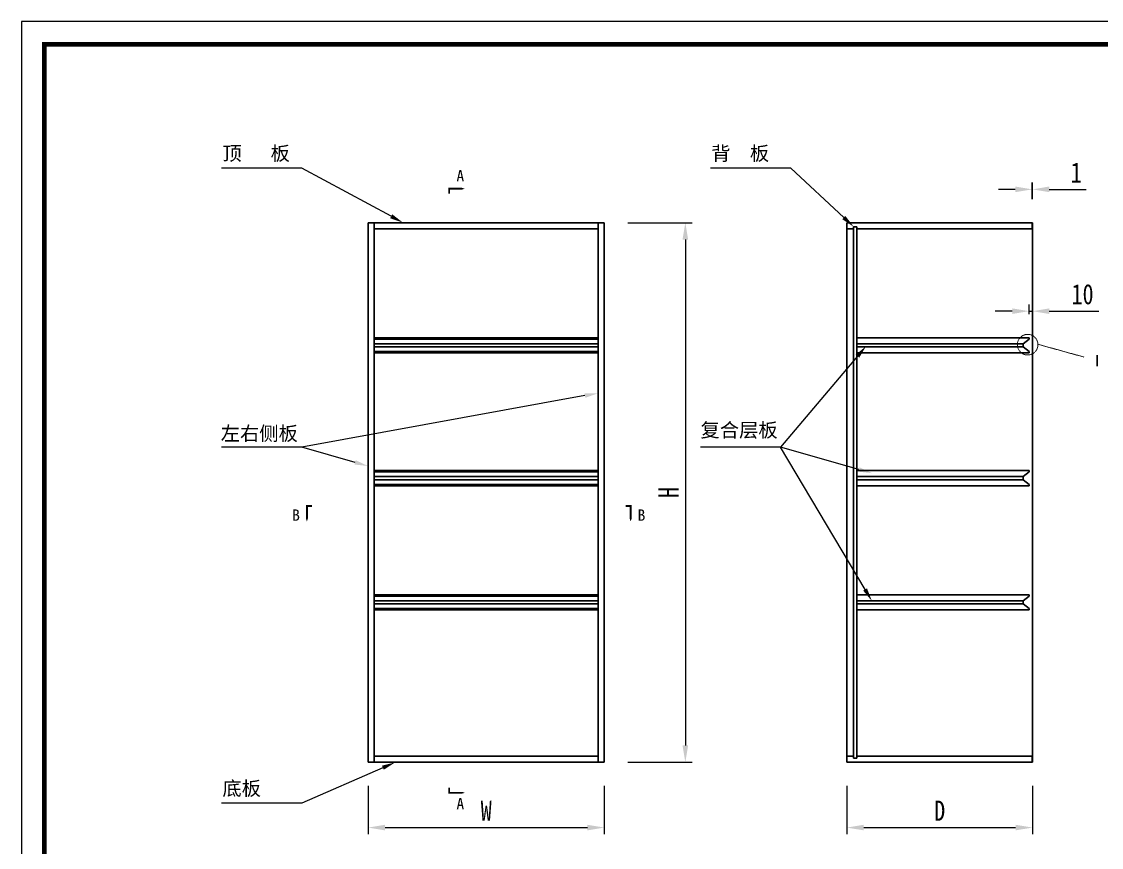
# Model space of a CAD drawing. Header units: millimetres. Extents: x 0 to 1097966, y -63096 to 223085.
# Drawn here: x 337985.2 to 338305.3, y -54193.3 to -53948.4 of the extents above; entities that cross this region are included whole.
import ezdxf
from ezdxf import colors
from ezdxf.entities.mleader import LeaderData, LeaderLine
from ezdxf.math import Vec2, Vec3

# ---------------------------------------------------------------- set-up
doc = ezdxf.new("R2010")
doc.units = ezdxf.units.MM
doc.linetypes.add('DASH', pattern=[0.35, 0.25, -0.1])
doc.styles.get("Standard").update_dxf_attribs({"font": 'arial.ttf'})
doc.styles.add('TEXT', font='', dxfattribs={"width": 0.8})
doc.styles.add('宋体', font='')
doc.styles.get('TEXT').set_extended_font_data('SimSun')
doc.styles.get('宋体').set_extended_font_data('SimSun')
doc.dimstyles.new('副本 (2) (2) ISO-25', dxfattribs={"dimtxt": 18, "dimasz": 13, "dimexe": 6, "dimexo": 12, "dimgap": 6, "dimtad": 1, "dimtxsty": 'TEXT', "dimcen": 2.5, "dimclrd": 5, "dimclre": 5, "dimclrt": 5, "dimadec": 0, "dimazin": 0, "dimtfac": 1, "dimtmove": 0, "dimatfit": 3, "dimldrblk": 'BOXFILLED', "dimfxl": 1.25, "dimarcsym": 0})

# ---------------------------------------------------------------- blocks, each defined once
blk = doc.blocks.new('*D405')
at = {"color": 5, "lineweight": -2, "transparency": 16777216}
for p, q in [((338087.94, -54175.03), (338087.94, -54189.38)), ((338157.94, -54175.03), (338157.94, -54189.38)), ((338092.94, -54187.38), (338152.94, -54187.38))]:
    blk.add_line(p, q, dxfattribs=at)
at = {"color": 5, "transparency": 16777216}
for points in [[(338092.94, -54186.55), (338092.94, -54188.21), (338087.94, -54187.38)], [(338152.94, -54186.55), (338152.94, -54188.21), (338157.94, -54187.38)]]:
    blk.add_solid(points, dxfattribs=at)
at = {"layer": 'Defpoints', "color": 0, "transparency": 16777216}
for p in [(338087.94, -54168.03), (338157.94, -54168.03), (338157.94, -54187.38)]:
    blk.add_point(p, dxfattribs=at)
at = {"color": 5, "transparency": 16777216, "insert": (338122.94, -54182.38), "char_height": 6, "attachment_point": 5, "style": 'TEXT'}
blk.add_mtext('W', dxfattribs=at)
blk = doc.blocks.new('_BoxFilled')
at = {"color": 0, "linetype": 'ByBlock', "lineweight": -2}
blk.add_line((-0.5, 0), (-1, 0), dxfattribs=at)
at = {"color": 0, "linetype": 'ByBlock'}
blk.add_solid([(-0.5, 0.5), (0.5, 0.5), (-0.5, -0.5), (0.5, -0.5)], dxfattribs=at)
blk = doc.blocks.new('*D406')
at = {"color": 5, "lineweight": -2, "transparency": 16777216}
for p, q in [((338229.85, -54175.03), (338229.85, -54189.38)), ((338284.85, -54175.03), (338284.85, -54189.38)), ((338234.85, -54187.38), (338279.85, -54187.38))]:
    blk.add_line(p, q, dxfattribs=at)
at = {"color": 5, "transparency": 16777216}
for points in [[(338234.85, -54186.55), (338234.85, -54188.21), (338229.85, -54187.38)], [(338279.85, -54186.55), (338279.85, -54188.21), (338284.85, -54187.38)]]:
    blk.add_solid(points, dxfattribs=at)
at = {"layer": 'Defpoints', "color": 0, "transparency": 16777216}
for p in [(338229.85, -54168.03), (338284.85, -54168.03), (338284.85, -54187.38)]:
    blk.add_point(p, dxfattribs=at)
at = {"color": 5, "transparency": 16777216, "insert": (338257.35, -54182.38), "char_height": 6, "attachment_point": 5, "style": 'TEXT'}
blk.add_mtext('D', dxfattribs=at)
blk = doc.blocks.new('*D407')
at = {"color": 5, "lineweight": -2, "transparency": 16777216}
for p, q in [((338164.94, -54008.03), (338183.97, -54008.03)), ((338181.97, -54013.03), (338181.97, -54163.03)), ((338164.94, -54168.03), (338183.97, -54168.03))]:
    blk.add_line(p, q, dxfattribs=at)
at = {"color": 5, "transparency": 16777216}
for points in [[(338181.13, -54013.03), (338182.8, -54013.03), (338181.97, -54008.03)], [(338181.13, -54163.03), (338182.8, -54163.03), (338181.97, -54168.03)]]:
    blk.add_solid(points, dxfattribs=at)
at = {"layer": 'Defpoints', "color": 0, "transparency": 16777216}
for p in [(338157.94, -54008.03), (338157.94, -54168.03), (338181.97, -54168.03)]:
    blk.add_point(p, dxfattribs=at)
at = {"color": 5, "transparency": 16777216, "insert": (338176.97, -54088.03), "char_height": 6, "attachment_point": 5, "rotation": 90, "style": 'TEXT'}
blk.add_mtext('H', dxfattribs=at)
blk = doc.blocks.new('*D409')
at = {"color": 5, "lineweight": -2, "transparency": 16777216}
for p, q in [((338284.75, -54001.03), (338284.75, -53996.15)), ((338284.85, -54001.03), (338284.85, -53996.15)), ((338279.75, -53998.15), (338274.75, -53998.15)), ((338284.75, -53998.15), (338284.85, -53998.15)), ((338289.85, -53998.15), (338300.8, -53998.15))]:
    blk.add_line(p, q, dxfattribs=at)
at = {"color": 5, "transparency": 16777216}
for points in [[(338279.75, -53997.31), (338279.75, -53998.98), (338284.75, -53998.15)], [(338289.85, -53997.31), (338289.85, -53998.98), (338284.85, -53998.15)]]:
    blk.add_solid(points, dxfattribs=at)
at = {"layer": 'Defpoints', "color": 0, "transparency": 16777216}
for p in [(338284.85, -53998.15), (338284.75, -54008.03), (338284.85, -54008.03)]:
    blk.add_point(p, dxfattribs=at)
at = {"color": 5, "transparency": 16777216, "insert": (338297.83, -53993.15), "char_height": 6, "attachment_point": 5, "style": 'TEXT'}
blk.add_mtext('1', dxfattribs=at)
blk = doc.blocks.new('*D411')
at = {"color": 5, "lineweight": -2, "transparency": 16777216}
for p, q in [((338278.85, -54034.27), (338273.85, -54034.27)), ((338283.85, -54035.13), (338283.85, -54032.27)), ((338283.85, -54034.27), (338284.85, -54034.27)), ((338284.85, -54035.13), (338284.85, -54032.27)), ((338289.85, -54034.27), (338304.56, -54034.27))]:
    blk.add_line(p, q, dxfattribs=at)
at = {"color": 5, "transparency": 16777216}
for points in [[(338278.85, -54033.44), (338278.85, -54035.1), (338283.85, -54034.27)], [(338289.85, -54033.44), (338289.85, -54035.1), (338284.85, -54034.27)]]:
    blk.add_solid(points, dxfattribs=at)
at = {"layer": 'Defpoints', "color": 0, "transparency": 16777216}
for p in [(338284.85, -54034.27), (338283.85, -54042.13), (338284.85, -54042.13)]:
    blk.add_point(p, dxfattribs=at)
at = {"color": 5, "lineweight": 5, "transparency": 16777216, "insert": (338299.71, -54029.27), "char_height": 6, "attachment_point": 5, "style": 'TEXT'}
blk.add_mtext('10', dxfattribs=at)

msp = doc.modelspace()

# ---------------------------------------------------------------- linework, layer by layer
at = {"lineweight": 30}
for p, q in [((338087.937, -54008.032), (338087.937, -54168.032)), ((338087.937, -54008.032), (338157.937, -54008.032)), ((338089.737, -54008.032), (338089.737, -54168.032)), ((338156.137, -54008.032), (338156.137, -54168.032)), ((338157.937, -54008.032), (338157.937, -54168.032)), ((338229.854, -54008.032), (338284.854, -54008.032)), ((338229.854, -54008.032), (338229.854, -54168.032)), ((338231.854, -54009.232), (338232.754, -54009.232)), ((338231.854, -54009.232), (338231.854, -54166.832)), ((338232.754, -54009.232), (338232.754, -54166.832)), ((338284.754, -54008.032), (338284.754, -54009.832)), ((338284.854, -54008.032), (338284.854, -54168.032)), ((338089.737, -54009.832), (338156.137, -54009.832)), ((338229.854, -54009.832), (338231.854, -54009.832)), ((338232.754, -54009.832), (338284.754, -54009.832)), ((338089.737, -54042.132), (338156.137, -54042.132)), ((338156.137, -54042.532), (338089.737, -54042.532)), ((338089.737, -54043.932), (338156.137, -54043.932)), ((338089.737, -54044.832), (338156.137, -54044.832)), ((338232.754, -54042.132), (338283.854, -54042.132)), ((338232.754, -54043.932), (338282.054, -54043.932)), ((338232.754, -54044.832), (338282.054, -54044.832)), ((338283.854, -54042.532), (338282.054, -54043.932)), ((338282.054, -54043.932), (338282.054, -54044.832)), ((338282.054, -54044.832), (338283.854, -54046.232)), ((338283.854, -54042.132), (338283.854, -54042.532)), ((338156.137, -54046.232), (338089.737, -54046.232)), ((338089.737, -54046.632), (338156.137, -54046.632)), ((338232.754, -54046.632), (338283.854, -54046.632)), ((338283.854, -54046.232), (338283.854, -54046.632)), ((338089.737, -54081.532), (338156.137, -54081.532)), ((338156.137, -54081.932), (338089.737, -54081.932)), ((338232.754, -54081.532), (338283.854, -54081.532)), ((338283.854, -54081.932), (338282.054, -54083.332)), ((338283.854, -54081.532), (338283.854, -54081.932)), ((338089.737, -54083.332), (338156.137, -54083.332)), ((338089.737, -54084.232), (338156.137, -54084.232)), ((338156.137, -54085.632), (338089.737, -54085.632)), ((338089.737, -54086.032), (338156.137, -54086.032)), ((338232.754, -54083.332), (338282.054, -54083.332)), ((338232.754, -54084.232), (338282.054, -54084.232)), ((338232.754, -54086.032), (338283.854, -54086.032)), ((338282.054, -54083.332), (338282.054, -54084.232)), ((338282.054, -54084.232), (338283.854, -54085.632)), ((338283.854, -54085.632), (338283.854, -54086.032)), ((338089.737, -54118.332), (338156.137, -54118.332)), ((338232.754, -54118.332), (338283.854, -54118.332)), ((338283.854, -54118.332), (338283.854, -54118.732)), ((338156.137, -54118.732), (338089.737, -54118.732)), ((338089.737, -54120.132), (338156.137, -54120.132)), ((338089.737, -54121.032), (338156.137, -54121.032)), ((338232.754, -54120.132), (338282.054, -54120.132)), ((338232.754, -54121.032), (338282.054, -54121.032)), ((338283.854, -54118.732), (338282.054, -54120.132)), ((338282.054, -54120.132), (338282.054, -54121.032)), ((338282.054, -54121.032), (338283.854, -54122.432)), ((338156.137, -54122.432), (338089.737, -54122.432)), ((338089.737, -54122.832), (338156.137, -54122.832)), ((338232.754, -54122.832), (338283.854, -54122.832)), ((338283.854, -54122.432), (338283.854, -54122.832)), ((338089.737, -54166.232), (338156.137, -54166.232)), ((338229.854, -54166.232), (338231.854, -54166.232)), ((338232.754, -54166.232), (338284.754, -54166.232)), ((338284.754, -54166.232), (338284.754, -54168.032)), ((338087.937, -54168.032), (338157.937, -54168.032)), ((338229.854, -54168.032), (338284.854, -54168.032)), ((338231.854, -54166.832), (338232.754, -54166.832))]:
    msp.add_line(p, q, dxfattribs=at)
at = {"color": 251, "linetype": 'DASH', "lineweight": 13, "true_color": 0x636466}
msp.add_line((338286.479, -54044.089), (338300.095, -54047.862), dxfattribs=at)
msp.add_lwpolyline([(337985.218, -54349.356), (338552.218, -54349.356), (338552.218, -53948.406), (337985.218, -53948.406)], close=True)
at = {"const_width": 1.35}
msp.add_lwpolyline([(337991.968, -54342.606), (338545.468, -54342.606), (338545.468, -53955.156), (337991.968, -53955.156)], close=True, dxfattribs=at)
for points in [[(338116.599, -53997.957, 0, 1.08, 0), (338114.916, -53997.957, 0.54, 0.54, 0), (338111.967, -53997.957, 0.54, 0.54, 0), (338111.967, -53999.472, 0.54, 0.54, 0)], [(338069.795, -54096.651, 0, 1.08, 0), (338069.795, -54094.968, 0.54, 0.54, 0), (338069.795, -54092.019, 0.54, 0.54, 0), (338071.311, -54092.019, 0.54, 0.54, 0)], [(338165.768, -54096.651, 0, 1.08, 0), (338165.768, -54094.968, 0.54, 0.54, 0), (338165.768, -54092.019, 0.54, 0.54, 0), (338164.253, -54092.019, 0.54, 0.54, 0)], [(338116.599, -54177.056, 0, 1.08, 0), (338114.916, -54177.056, 0.54, 0.54, 0), (338111.967, -54177.056, 0.54, 0.54, 0), (338111.967, -54175.541, 0.54, 0.54, 0)]]:
    msp.add_lwpolyline(points, format="xyseb")
at = {"color": 251, "linetype": 'DASH', "lineweight": 13, "true_color": 0x636466}
msp.add_circle((338283.429, -54044.204), 3.052, dxfattribs=at)

# ---------------------------------------------------------------- texts
at = {"color": 4, "attachment_point": 4, "style": '宋体'}
for s, insert, char_height, width in [('顶   板', (338044.741, -53987.709), 4.1923, 31.34167), ('背  板', (338189.657, -53987.709), 4.1923, 31.34167), ('{\\C256;A}', (338114.121, -53994.126), 3.3539, 4.17765), ('复合层板', (338186.46, -54069.768), 4.1923, 31.34167), ('左右侧板', (338044.23, -54070.762), 4.1923, 31.34167), ('{\\C256;B}', (338065.424, -54094.723), 3.3539, 4.17765), ('{\\C256;B}', (338167.815, -54094.723), 3.3539, 4.17765), ('底板', (338044.741, -54176.004), 4.1923, 31.34167), ('{\\C256;A}', (338114.121, -54180.3), 3.3539, 4.17765)]:
    msp.add_mtext(s, dxfattribs=dict(at, insert=insert, char_height=char_height, width=width))
at = {"color": 251, "linetype": 'DASH', "lineweight": 13, "true_color": 0x636466, "insert": (338301.737, -54048.909), "char_height": 3.3539, "width": 4.17765, "attachment_point": 4, "style": '宋体'}
msp.add_mtext('{\\C256;Ⅰ}', dxfattribs=at)

# ---------------------------------------------------------------- dimensions: what is measured, and where the dimension line sits
for base, p1, p2, text, picture, middle in [((338284.854, -53998.146), (338284.754, -54008.032), (338284.854, -54008.032), '1', '*D409', (338297.828, -53993.146)), ((338157.937, -54187.379), (338087.937, -54168.032), (338157.937, -54168.032), 'W', '*D405', (338122.937, -54182.379)), ((338284.854, -54187.379), (338229.854, -54168.032), (338284.854, -54168.032), 'D', '*D406', (338257.354, -54182.379))]:
    dim = msp.add_linear_dim(base=base, p1=p1, p2=p2, text=text, dimstyle='副本 (2) (2) ISO-25', override={"dimtxt": 6, "dimasz": 5, "dimexe": 2, "dimexo": 7, "dimgap": 2, "dimfxl": 30, "dimfxlon": 1})
    dim.commit()
    dim.dimension.update_dxf_attribs({"geometry": picture, "text_midpoint": middle})
dim = msp.add_linear_dim(base=(338181.965, -54168.032), p1=(338157.937, -54008.032), p2=(338157.937, -54168.032), angle=90, text='H', dimstyle='副本 (2) (2) ISO-25', override={"dimtxt": 6, "dimasz": 5, "dimexe": 2, "dimexo": 7, "dimgap": 2, "dimfxl": 30, "dimfxlon": 1})
dim.commit()
dim.dimension.update_dxf_attribs({"geometry": '*D407', "text_midpoint": (338176.965, -54088.032)})
at = {"color": 251, "lineweight": 5, "true_color": 0x636466}
dim = msp.add_aligned_dim(p1=(338283.854, -54042.132), p2=(338284.854, -54042.132), distance=7.863, text='10', dimstyle='副本 (2) (2) ISO-25', override={"dimtxt": 6, "dimasz": 5, "dimexe": 2, "dimexo": 7, "dimgap": 2, "dimfxl": 30, "dimfxlon": 1}, dxfattribs=at)
dim.commit()
dim.dimension.update_dxf_attribs({"geometry": '*D411', "text_midpoint": (338299.708, -54029.269)})

# ---------------------------------------------------------------- leaders
at = {"color": 4}
ml = msp.add_multileader_mtext('Standard', dxfattribs=at)
ml.set_content('', color=4)
ml.set_leader_properties()
ml.build(insert=Vec2(0, 0))
ctx = ml.context
ctx.base_point, ctx.plane_origin = Vec3(338040.507, -53991.824), Vec3(338069.997, -53969.527)
ctx.text_align_type = 2
notes = []
notes.append((ctx, [(0, (1, 1, 0), (338068.285, -53991.824), (-1, 0), 23.779, [(0, [(338098.284, -54008.032)], 0, [])])]))
ctx.mtext.insert, ctx.mtext.alignment, ctx.mtext.flow_direction = Vec3(338042.507, -53989.824), 3, 5
ml = msp.add_multileader_mtext('Standard', dxfattribs=at)
ml.set_content('', color=4)
ml.set_leader_properties()
ml.build(insert=Vec2(0, 0))
ctx = ml.context
ctx.base_point, ctx.plane_origin = Vec3(338185.422, -53991.824), Vec3(338234.913, -53969.527)
ctx.text_align_type = 2
notes.append((ctx, [(0, (1, 1, 0), (338213.201, -53991.824), (-1, 0), 23.779, [(0, [(338231.854, -54009.232)], 0, [])])]))
ctx.mtext.insert, ctx.mtext.alignment, ctx.mtext.flow_direction = Vec3(338187.422, -53989.824), 3, 5
ml = msp.add_multileader_mtext('Standard', dxfattribs=at)
ml.set_content('', color=4)
ml.set_leader_properties()
ml.build(insert=Vec2(0, 0))
ctx = ml.context
ctx.base_point, ctx.plane_origin = Vec3(338182.424, -54074.6), Vec3(338211.914, -54052.303)
ctx.text_align_type = 2
notes.append((ctx, [(0, (1, 1, 0), (338210.203, -54074.6), (-1, 0), 23.779, [(0, [(338235.578, -54044.583)], 0, [])])]))
ctx.mtext.insert, ctx.mtext.alignment, ctx.mtext.flow_direction = Vec3(338184.424, -54072.6), 3, 5
ml = msp.add_multileader_mtext('Standard', dxfattribs=at)
ml.set_content('', color=4)
ml.set_leader_properties()
ml.build(insert=Vec2(0, 0))
ctx = ml.context
ctx.base_point, ctx.plane_origin = Vec3(338040.507, -54074.6), Vec3(338069.997, -54052.303)
ctx.text_align_type = 2
notes.append((ctx, [(0, (1, 1, 0), (338068.285, -54074.6), (-1, 0), 23.779, [(0, [(338156.137, -54058.593)], 0, [])])]))
ctx.mtext.insert, ctx.mtext.alignment, ctx.mtext.flow_direction = Vec3(338042.507, -54072.6), 3, 5
ml = msp.add_multileader_mtext('Standard', dxfattribs=at)
ml.set_content('', color=4)
ml.set_leader_properties()
ml.build(insert=Vec2(0, 0))
ctx = ml.context
ctx.base_point, ctx.plane_origin = Vec3(338040.507, -54074.6), Vec3(338069.997, -54052.303)
ctx.text_align_type = 2
notes.append((ctx, [(0, (1, 1, 0), (338068.285, -54074.6), (-1, 0), 23.779, [(0, [(338087.937, -54080.191)], 0, [])])]))
ctx.mtext.insert, ctx.mtext.alignment, ctx.mtext.flow_direction = Vec3(338042.507, -54072.6), 3, 5
ml = msp.add_multileader_mtext('Standard', dxfattribs=at)
ml.set_content('', color=4)
ml.set_leader_properties()
ml.build(insert=Vec2(0, 0))
ctx = ml.context
ctx.base_point, ctx.plane_origin = Vec3(338182.424, -54074.6), Vec3(338211.914, -54052.303)
ctx.text_align_type = 2
notes.append((ctx, [(0, (1, 1, 0), (338210.203, -54074.6), (-1, 0), 23.779, [(0, [(338237.284, -54082.305)], 0, [])])]))
ctx.mtext.insert, ctx.mtext.alignment, ctx.mtext.flow_direction = Vec3(338184.424, -54072.6), 3, 5
ml = msp.add_multileader_mtext('Standard', dxfattribs=at)
ml.set_content('', color=4)
ml.set_leader_properties()
ml.build(insert=Vec2(0, 0))
ctx = ml.context
ctx.base_point, ctx.plane_origin = Vec3(338182.424, -54074.6), Vec3(338211.914, -54052.303)
ctx.text_align_type = 2
notes.append((ctx, [(0, (1, 1, 0), (338210.203, -54074.6), (-1, 0), 23.779, [(0, [(338237.284, -54120.232)], 0, [])])]))
ctx.mtext.insert, ctx.mtext.alignment, ctx.mtext.flow_direction = Vec3(338184.424, -54072.6), 3, 5
ml = msp.add_multileader_mtext('Standard', dxfattribs=at)
ml.set_content('', color=4)
ml.set_leader_properties()
ml.build(insert=Vec2(0, 0))
ctx = ml.context
ctx.base_point, ctx.plane_origin = Vec3(338040.507, -54180.118), Vec3(338069.997, -54157.822)
ctx.text_align_type = 2
notes.append((ctx, [(0, (1, 1, 0), (338068.285, -54180.118), (-1, 0), 23.779, [(0, [(338095.975, -54168.032)], 0, [])])]))
ctx.mtext.insert, ctx.mtext.alignment, ctx.mtext.flow_direction = Vec3(338042.507, -54178.118), 3, 5
for ctx, leaders in notes:
    for number, flags, end, landing, length, lines in leaders:
        leader = LeaderData()
        leader.index, (leader.has_last_leader_line, leader.has_dogleg_vector, leader.attachment_direction) = number, flags
        leader.last_leader_point, leader.dogleg_vector, leader.dogleg_length = Vec3(end), Vec3(landing), length
        for number, points, colour, breaks in lines:
            line = LeaderLine()
            line.index, line.vertices, line.color, line.breaks = number, Vec3.list(points), colors.encode_raw_color(colour), breaks
            leader.lines.append(line)
        ctx.leaders.append(leader)

doc.saveas('drawing.dxf')
